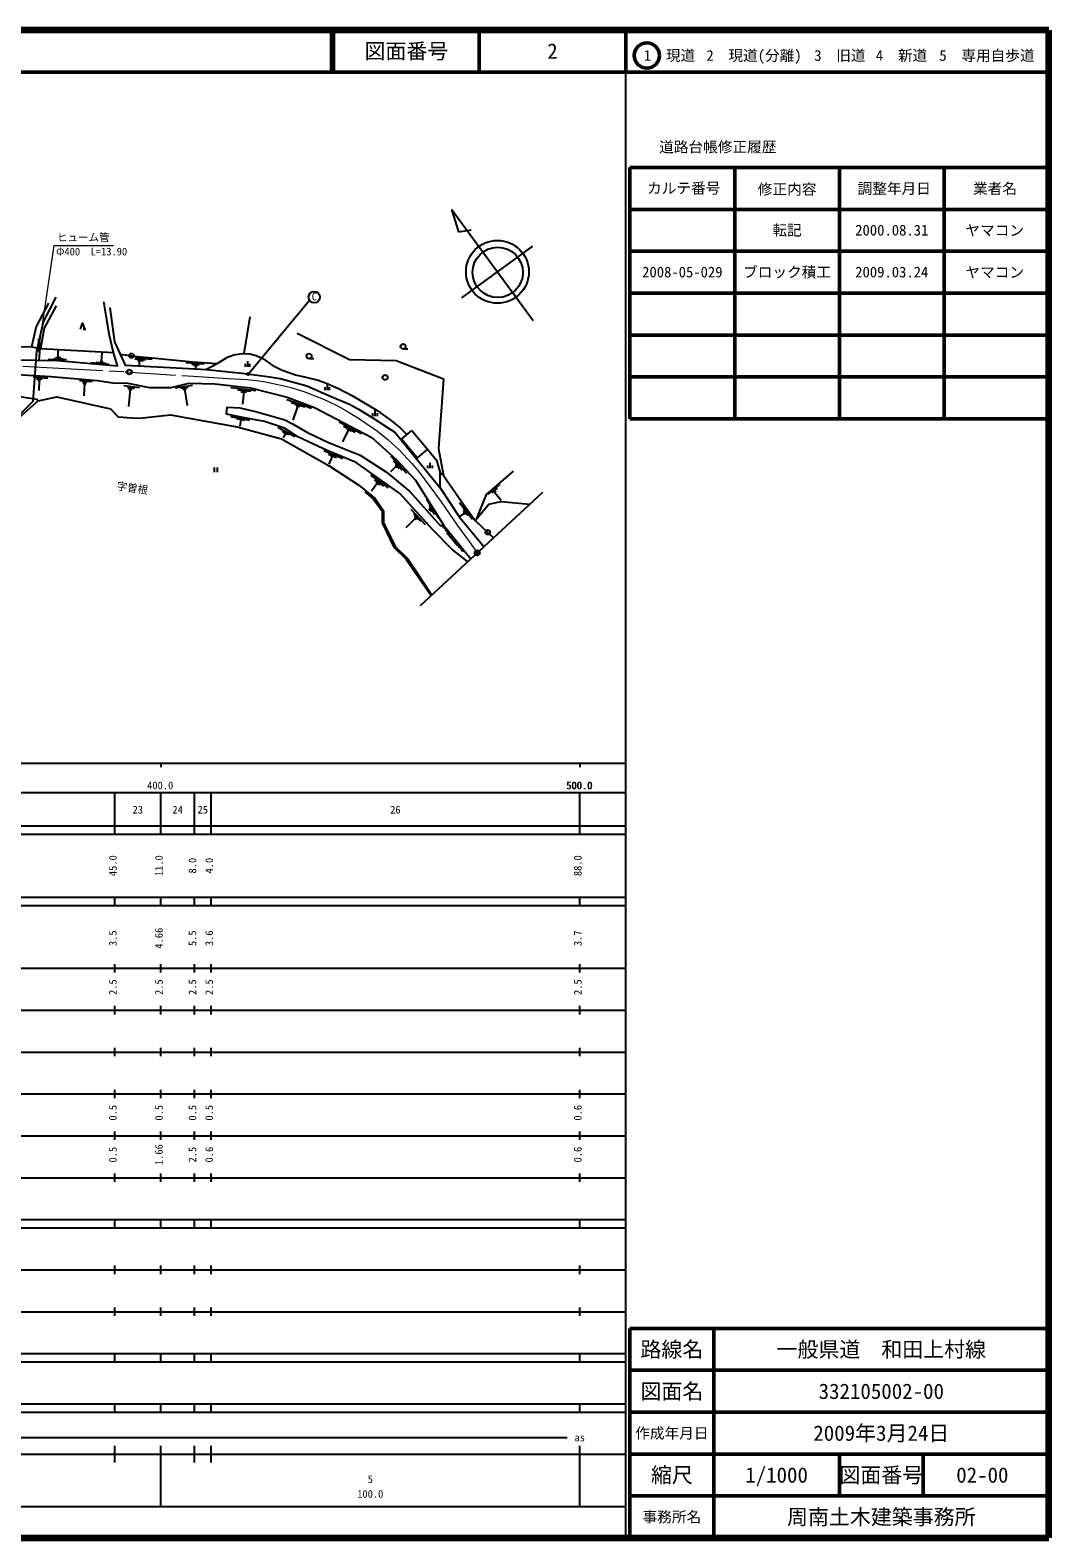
# Model space of a CAD drawing. Units: millimetres, scale not verified. Extents: x 40000 to 680000, y 20000 to 380000.
# Drawn here: x 436796 to 680000, y 20000 to 380000 of the extents above; entities that cross this region are included whole.
import ezdxf
from ezdxf.enums import TextEntityAlignment as Align

# ---------------------------------------------------------------- set-up
doc = ezdxf.new("R2010")
doc.units = ezdxf.units.MM
doc.header["$LTSCALE"] = 1000
doc.header["$PDMODE"] = 32
doc.header["$PDSIZE"] = 500
doc.linetypes.add('CHAIN', pattern=[18.5, 12, -1.5, 3.5, -1.5])
for name, color, linetype, lineweight in [('M-BGD', 7, 'Continuous', 25), ('M-BGD-EXST', 7, 'Continuous', 25), ('M-BMK', 2, 'CHAIN', 13), ('M-BMK-OTRS', 5, 'Continuous', 25), ('M-BMK-SRVR', 3, 'Continuous', 25), ('M-STR-HTXT', 7, 'Continuous', 13), ('M-TTL', 2, 'Continuous', 140), ('M-TTL-BAND', 7, 'Continuous', 25), ('M-TTL-FRAM', 2, 'Continuous', 50), ('M-TTL-LINE', 7, 'Continuous', 50)]:
    doc.layers.add(name, color=color, linetype=linetype, lineweight=lineweight)
for name, color, linetype in [('M-BMK-HTXT', 7, 'Continuous'), ('M-OTRS', 6, 'Continuous'), ('M-TTL-TXT', 7, 'Continuous')]:
    doc.layers.add(name, color=color, linetype=linetype)
doc.styles.add('ＭＳ ゴシック', font='')
doc.styles.get('ＭＳ ゴシック').set_extended_font_data('MS Gothic')

# ---------------------------------------------------------------- blocks, each defined once
blk = doc.blocks.new('open_arrow')
at = {"color": 0, "linetype": 'Continuous', "lineweight": -2}
blk.add_lwpolyline([(7.5, 1.25), (0, 0), (7.5, -1.25)], dxfattribs=at)

msp = doc.modelspace()

# ---------------------------------------------------------------- hatches: boundary and pattern name
at = {"layer": 'M-BGD-EXST'}
msp.add_hatch(color=256, dxfattribs=at).paths.add_polyline_path([(489074, 297885, 1), (488574, 297885, 0.41421), (488824, 297635, 0.41421)])

# ---------------------------------------------------------------- linework, layer by layer
at = {"layer": 'M-BGD'}
for p, q in [((489215, 311520), (487824, 302803)), ((449425, 308581), (450092, 308581)), ((449758, 308581), (449425, 308581)), ((439110, 304012), (438898, 301194)), ((443470, 301815), (443498, 303549)), ((453834, 300881), (453961, 302923)), ((525844, 303884), (526967, 303884)), ((441071, 301420), (445490, 301328)), ((442342, 301615), (444666, 301534)), ((442846, 301832), (444093, 301798)), ((451307, 300639), (455553, 300269)), ((452547, 300758), (454859, 300518)), ((453476, 300881), (454192, 300881)), ((461816, 301487), (464333, 301253)), ((461868, 301761), (465885, 301422)), ((462403, 301148), (463759, 301031)), ((462851, 301110), (462820, 300027)), ((473948, 300624), (478302, 300297)), ((475434, 300237), (477173, 300118)), ((475895, 299925), (476772, 299896)), ((488213, 299627), (488213, 300324)), ((488746, 299627), (488746, 300955)), ((489280, 299627), (489280, 300324)), ((503382, 301564), (504505, 301564)), ((437508, 297197), (440996, 296942)), ((438335, 296776), (439658, 296746)), ((438590, 296446), (439297, 296446)), ((438943, 296446), (438876, 293965)), ((448574, 296384), (451661, 296131)), ((449260, 295982), (450394, 295952)), ((449469, 295639), (450110, 295594)), ((449789, 295616), (449603, 292701)), ((471416, 294577), (475552, 295254)), ((507755, 294060), (507755, 295389)), ((459184, 295125), (462928, 294652)), ((460072, 294637), (461685, 294445)), ((460264, 294267), (461093, 294208)), ((460679, 294238), (460264, 290170)), ((472783, 294519), (474541, 294783)), ((473231, 294221), (474093, 294450)), ((473662, 294335), (474267, 290354)), ((484711, 294651), (490689, 293960)), ((486364, 294144), (489445, 293760)), ((487122, 293671), (488441, 293583)), ((487781, 293627), (487476, 290719)), ((498102, 291821), (503948, 289779)), ((507222, 294060), (507222, 294757)), ((508288, 294060), (508288, 294757)), ((499137, 291109), (502335, 290048)), ((500642, 290122), (499486, 286837)), ((500212, 290545), (501287, 290128)), ((500400, 290209), (500884, 290034)), ((518625, 287859), (518625, 288556)), ((519158, 287859), (519158, 289187)), ((519691, 287859), (519691, 288556)), ((484624, 287758), (489164, 286844)), ((486084, 287237), (487929, 286860)), ((487103, 287028), (486830, 285440)), ((495938, 285204), (499983, 282960)), ((510540, 286472), (515876, 283664)), ((512769, 284626), (511359, 281710)), ((511582, 285477), (514425, 284027)), ((512412, 284799), (513454, 284296)), ((496986, 284277), (498572, 283444)), ((497638, 283585), (497188, 282691)), ((497376, 283766), (497900, 283403)), ((506870, 279622), (511453, 277744)), ((508052, 278789), (509948, 277999)), ((508911, 278216), (508111, 276341)), ((508587, 278330), (509140, 278135)), ((522819, 278328), (526680, 274232)), ((480759, 275604), (480759, 274486)), ((481426, 275604), (481426, 274486)), ((518088, 273745), (522281, 270726)), ((524083, 275810), (522855, 274517)), ((523497, 277137), (525582, 274971)), ((523918, 276285), (524904, 275341)), ((523969, 275936), (524329, 275536)), ((531764, 275390), (531764, 276087)), ((532297, 275390), (532297, 276718)), ((532830, 275390), (532830, 276087)), ((519589, 271655), (518261, 269943)), ((518923, 272626), (521144, 271134)), ((519350, 272077), (520175, 271481)), ((519424, 271793), (519753, 271518)), ((546111, 269217), (549000, 271626)), ((547002, 269511), (548344, 270676)), ((531456, 268002), (534330, 263453)), ((532050, 266601), (533363, 264446)), ((539336, 267203), (542405, 263201)), ((547512, 269540), (548041, 269981)), ((547693, 269691), (549275, 267797)), ((528747, 263406), (526521, 261177)), ((527666, 265622), (531100, 261963)), ((528307, 264529), (529973, 262778)), ((528486, 264040), (529289, 263223)), ((528550, 263618), (528944, 263195)), ((532224, 265632), (531864, 265377)), ((532041, 265910), (532574, 265103)), ((540484, 264732), (539395, 263881)), ((540194, 265107), (540773, 264356)), ((540243, 265672), (541387, 264074))]:
    msp.add_line(p, q, dxfattribs=at)
for points in [[(433523, 301276), (443297, 301127), (457644, 299850), (456707, 303026), (455720, 307106), (454399, 315102)], [(441210, 314812), (438255, 309219), (437150, 304414)], [(443009, 314188), (440140, 308856), (439297, 303974)], [(455780, 313774), (456916, 305543), (459503, 299993), (473197, 299313), (478886, 298965), (487350, 298072), (493441, 297301), (496503, 296814), (500579, 295699), (502846, 295085), (508809, 292469), (513011, 290703), (515161, 289486), (518426, 287479), (521842, 285303), (523890, 283986), (534649, 270728), (539337, 263710), (545145, 256702)], [(448819, 308581), (449288, 310019), (449758, 308581)], [(500515, 307682), (513010, 301353), (524161, 301144), (535458, 296773), (534348, 281306), (534260, 280069), (535453, 273645)], [(430337, 304545), (437150, 304414), (439368, 303959), (443640, 303742), (456707, 303026)], [(458268, 302643), (462370, 302090), (466729, 301660), (475523, 300841), (481445, 300442)], [(478732, 298974), (481445, 300442), (483936, 301940), (485441, 302493), (487401, 302823), (489224, 302736), (490767, 302348), (492329, 301630), (494583, 299979), (496932, 298775), (500161, 297695), (502616, 297104), (505570, 296404), (507346, 295783), (510253, 294491), (513887, 292596), (519616, 289222), (523079, 286749), (525217, 284970), (526749, 283420)], [(476333, 299910), (476285, 299124), (476296, 299304)], [(392765, 279050), (396373, 280383), (399924, 283427), (405898, 290060), (409623, 292860), (416728, 296323), (418963, 296763), (429574, 298044), (441758, 297326), (452847, 296321), (456535, 295808), (460121, 295689), (465237, 294708), (470446, 294687), (474685, 295731), (480846, 295569), (489416, 294615), (498144, 292327), (504688, 289861), (518351, 282769), (524213, 277466), (528775, 272525), (535583, 261752), (541967, 253762)], [(392765, 279050), (394169, 277830), (395297, 278027), (397049, 278617), (400473, 279996), (402665, 282506), (405032, 285033), (408281, 287412), (411255, 289641), (415623, 291881), (418171, 293251), (427589, 293564), (438377, 291919), (438702, 291486), (432554, 286073)], [(438702, 291486), (443136, 292411), (455994, 289599), (457773, 287661), (461066, 287402), (462939, 287338), (470311, 288113), (486206, 285304), (496791, 282392), (508196, 275992), (515244, 271338), (519189, 268196), (521181, 265229), (521160, 262385), (523936, 256680), (527033, 253680), (532715, 245202)], [(541243, 253093), (537465, 256095), (532930, 260654), (525031, 269375), (514598, 276728), (507690, 279670), (503252, 281676), (500568, 282996), (497544, 284998), (492761, 286579), (487557, 287502), (483696, 288324), (483805, 289966), (486845, 289857), (490926, 288899), (497635, 286955), (499461, 286019), (503021, 283910), (508005, 281529), (515572, 278508), (521866, 274434), (527457, 269840), (534708, 261707), (535330, 261739)], [(531660, 279961), (533779, 277307), (534676, 274282)], [(534649, 270728), (534676, 274282), (535453, 273645), (540473, 266418), (543030, 262934), (547426, 258813)], [(552146, 274661), (545653, 269165), (543387, 263356)], [(516679, 269741), (518625, 268164), (520823, 265262), (520857, 262343), (523628, 256584), (526502, 253775), (532525, 245027)], [(543030, 262934), (546317, 266819), (549158, 267416), (556069, 266808)]]:
    msp.add_lwpolyline(points, dxfattribs=at)
msp.add_lwpolyline([(527949, 284419), (531660, 279961), (529155, 277876), (525466, 282352)], close=True, dxfattribs=at)
for centre, radius in [((460967, 302279), 550), ((503382, 302164), 600), ((525844, 304484), 600), ((521550, 297080), 600), ((546046, 260107), 550)]:
    msp.add_circle(centre, radius, dxfattribs=at)
for centre, start, end in [((535823, 261631), 138.16464, 295.82283), ((536429, 260851), 139.7937, 297.45189), ((539544, 256952), 139.7937, 297.45189), ((540162, 256178), 139.7937, 297.45189)]:
    msp.add_arc(centre, 505, start, end, dxfattribs=at)
at = {"layer": 'M-BGD-EXST'}
for p, q in [((488824, 297885), (503504, 315489)), ((536661, 260403), (536291, 260067)), ((536291, 260067), (538785, 256944)), ((536911, 260090), (536538, 259757)), ((537660, 259153), (537287, 258819)), ((538409, 258215), (538036, 257882)), ((539158, 257278), (538785, 256944))]:
    msp.add_line(p, q, dxfattribs=at)
for centre, radius in [((504625, 316242), 1350), ((488824, 297885), 250)]:
    msp.add_circle(centre, radius, dxfattribs=at)
at = {"layer": 'M-BMK'}
msp.add_lwpolyline([(435078, 299799), (442172, 299395), (459517, 298436), (475806, 297354), (484062, 296841), (488631, 296581), (490857, 296337), (492961, 295989), (495201, 295573), (498776, 294755), (502104, 293705), (506455, 292054), (508054, 291362), (510366, 290213), (512721, 288864), (515665, 287026), (519741, 284240), (522229, 282183), (524855, 279764), (527800, 276637), (529520, 274662), (534905, 267410), (538733, 261841), (541569, 257909), (543521, 255200)], dxfattribs=at)
at = {"layer": 'M-BMK-OTRS'}
msp.add_line((529962, 242655), (559184, 269690), dxfattribs=at)
msp.add_lwpolyline([(425516, 272905), (428374, 282252), (437477, 291386), (438429, 303312), (439991, 310365), (443027, 316276)], dxfattribs=at)
at = {"layer": 'M-BMK-SRVR'}
for p, q in [((556877, 310557), (537377, 337216)), ((537377, 337216), (539091, 331814)), ((539091, 331814), (542050, 332311)), ((539842, 316061), (556792, 328459))]:
    msp.add_line(p, q, dxfattribs=at)
for centre, radius in [((548351, 322285), 7500), ((548437, 322153), 6000), ((460468, 298373), 600), ((543521, 255200), 600)]:
    msp.add_circle(centre, radius, dxfattribs=at)
at = {"layer": 'M-OTRS'}
msp.add_point((543432, 255127), dxfattribs=at)
at = {"layer": 'M-STR-HTXT'}
msp.add_lwpolyline([(438807, 303281), (442499, 328566), (456731, 328566)], dxfattribs=at)
at = {"layer": 'M-TTL'}
for p, q in [((680000, 380000), (40000, 380000)), ((680000, 20000), (680000, 380000)), ((40000, 20000), (680000, 20000))]:
    msp.add_line(p, q, dxfattribs=at)
at = {"layer": 'M-TTL-BAND'}
for p, q in [((579000, 20000), (579000, 370000)), ((40000, 205000), (579000, 205000)), ((468000, 205000), (468000, 204000)), ((568000, 205000), (568000, 204000)), ((68000, 198000), (579000, 198000)), ((457000, 188000), (457000, 198000)), ((468000, 188000), (468000, 198000)), ((476000, 188000), (476000, 198000)), ((480000, 188000), (480000, 198000)), ((568000, 188000), (568000, 198000)), ((40000, 190000), (579000, 190000)), ((40000, 188000), (579000, 188000)), ((40000, 173000), (579000, 173000)), ((457000, 171000), (457000, 173000)), ((468000, 171000), (468000, 173000)), ((476000, 171000), (476000, 173000)), ((480000, 171000), (480000, 173000)), ((568000, 171000), (568000, 173000)), ((40000, 171000), (579000, 171000)), ((40000, 156000), (579000, 156000)), ((457000, 155000), (457000, 157000)), ((468000, 155000), (468000, 157000)), ((476000, 155000), (476000, 157000)), ((480000, 155000), (480000, 157000)), ((568000, 155000), (568000, 157000)), ((46000, 146000), (579000, 146000)), ((457000, 145000), (457000, 147000)), ((468000, 145000), (468000, 147000)), ((476000, 145000), (476000, 147000)), ((480000, 145000), (480000, 147000)), ((568000, 145000), (568000, 147000)), ((457000, 135000), (457000, 137000)), ((468000, 135000), (468000, 137000)), ((476000, 135000), (476000, 137000)), ((480000, 135000), (480000, 137000)), ((568000, 135000), (568000, 137000)), ((52000, 136000), (579000, 136000)), ((46000, 126000), (579000, 126000)), ((457000, 125000), (457000, 127000)), ((468000, 125000), (468000, 127000)), ((476000, 125000), (476000, 127000)), ((480000, 125000), (480000, 127000)), ((568000, 125000), (568000, 127000)), ((52000, 116000), (579000, 116000)), ((457000, 115000), (457000, 117000)), ((468000, 115000), (468000, 117000)), ((476000, 115000), (476000, 117000)), ((480000, 115000), (480000, 117000)), ((568000, 115000), (568000, 117000)), ((46000, 106000), (579000, 106000)), ((457000, 105000), (457000, 107000)), ((468000, 105000), (468000, 107000)), ((476000, 105000), (476000, 107000)), ((480000, 105000), (480000, 107000)), ((568000, 105000), (568000, 107000)), ((40000, 96000), (579000, 96000)), ((40000, 94000), (579000, 94000)), ((457000, 94000), (457000, 96000)), ((468000, 94000), (468000, 96000)), ((476000, 94000), (476000, 96000)), ((480000, 94000), (480000, 96000)), ((568000, 94000), (568000, 96000)), ((49000, 84000), (579000, 84000)), ((457000, 83000), (457000, 85000)), ((468000, 83000), (468000, 85000)), ((476000, 83000), (476000, 85000)), ((480000, 83000), (480000, 85000)), ((568000, 83000), (568000, 85000)), ((40000, 74000), (579000, 74000)), ((457000, 73000), (457000, 75000)), ((468000, 73000), (468000, 75000)), ((476000, 73000), (476000, 75000)), ((480000, 73000), (480000, 75000)), ((568000, 73000), (568000, 75000)), ((40000, 64000), (579000, 64000)), ((40000, 62000), (579000, 62000)), ((457000, 62000), (457000, 64000)), ((468000, 62000), (468000, 64000)), ((476000, 62000), (476000, 64000)), ((480000, 62000), (480000, 64000)), ((568000, 62000), (568000, 64000)), ((40000, 52000), (579000, 52000)), ((457000, 50000), (457000, 52000)), ((468000, 50000), (468000, 52000)), ((476000, 50000), (476000, 52000)), ((480000, 50000), (480000, 52000)), ((568000, 50000), (568000, 52000)), ((40000, 50000), (579000, 50000)), ((71000, 44000), (565000, 44000)), ((40000, 40000), (579000, 40000)), ((457000, 38000), (457000, 42000)), ((468000, 27500), (468000, 42000)), ((476000, 38000), (476000, 42000)), ((480000, 38000), (480000, 42000)), ((568000, 27500), (568000, 42000)), ((68000, 27500), (579000, 27500))]:
    msp.add_line(p, q, dxfattribs=at)
at = {"layer": 'M-TTL-FRAM'}
for p, q in [((580000, 347197), (580000, 287197)), ((580000, 347197), (680000, 347197)), ((580000, 287197), (680000, 287197)), ((680000, 70000), (580000, 70000)), ((580000, 70000), (580000, 20000))]:
    msp.add_line(p, q, dxfattribs=at)
at = {"layer": 'M-TTL-LINE'}
for p, q in [((508747, 380000), (508747, 370000)), ((509247, 380000), (509247, 370000)), ((543997, 380000), (543997, 370000)), ((579000, 380000), (579000, 370000)), ((40000, 370000), (680000, 370000)), ((605000, 347197), (605000, 287197)), ((630000, 347197), (630000, 287197)), ((655000, 347197), (655000, 287197)), ((580000, 337197), (680000, 337197)), ((580000, 327197), (680000, 327197)), ((580000, 317197), (680000, 317197)), ((580000, 307197), (680000, 307197)), ((580000, 297197), (680000, 297197)), ((600000, 70000), (600000, 20000)), ((680000, 60000), (580000, 60000)), ((680000, 50000), (580000, 50000)), ((680000, 40000), (580000, 40000)), ((630000, 40000), (630000, 30000)), ((650000, 40000), (650000, 30000)), ((680000, 30000), (580000, 30000))]:
    msp.add_line(p, q, dxfattribs=at)
msp.add_circle((584031, 373958), 3000, dxfattribs=at)

# ---------------------------------------------------------------- block references
at = {"layer": 'M-STR-HTXT', "xscale": 400, "yscale": 400, "rotation": 81.7}
msp.add_blockref('open_arrow', (438807, 303281), dxfattribs=at)

# ---------------------------------------------------------------- texts
at = {"layer": 'M-BGD-EXST', "style": 'ＭＳ ゴシック'}
msp.add_text('C', height=1833, rotation=358.508, dxfattribs=at).set_placement((503969, 314949), align=Align.BOTTOM_LEFT)
at = {"layer": 'M-BMK-HTXT', "style": 'ＭＳ ゴシック'}
msp.add_text('字曽根', height=1833, rotation=351.607, dxfattribs=at).set_placement((457286, 269765), align=Align.BOTTOM_LEFT)
at = {"layer": 'M-STR-HTXT', "style": 'ＭＳ ゴシック'}
for s, p in [('ヒューム管', (443231, 329066)), ('Φ400\u3000L=13.90', (442986, 325667))]:
    msp.add_text(s, height=1833, dxfattribs=at).set_placement(p, align=Align.BOTTOM_LEFT)
at = {"layer": 'M-TTL-BAND', "style": 'ＭＳ ゴシック'}
for s, p in [('400.0', (467844, 198195)), ('500.0', (567844, 198195)), ('500.0', (568000, 198195)), ('23', (462500, 192405)), ('24', (472000, 192405)), ('25', (478000, 192405)), ('26', (524000, 192405)), ('as', (568000, 42500)), ('5', (518000, 32523)), ('100.0', (518000, 29033))]:
    msp.add_text(s, height=1833, dxfattribs=at).set_placement(p, align=Align.BOTTOM_CENTER)
for s, p in [('45.0', (458000, 180500)), ('11.0', (469000, 180500)), ('8.0', (477000, 180500)), ('4.0', (481000, 180500)), ('88.0', (569000, 180500)), ('3.5', (458000, 163174)), ('4.66', (469000, 163174)), ('5.5', (477000, 163174)), ('3.6', (481000, 163174)), ('3.7', (569000, 163174)), ('2.5', (458000, 151500)), ('2.5', (469000, 151500)), ('2.5', (477000, 151500)), ('2.5', (481000, 151500)), ('2.5', (569000, 151500)), ('0.5', (458000, 121500)), ('0.5', (469000, 121500)), ('0.5', (477000, 121500)), ('0.5', (481000, 121500)), ('0.6', (569000, 121500)), ('0.5', (458000, 111500)), ('1.66', (469000, 111500)), ('2.5', (477000, 111500)), ('0.6', (481000, 111500)), ('0.6', (569000, 111500))]:
    msp.add_text(s, height=1833, rotation=90, dxfattribs=at).set_placement(p, align=Align.BOTTOM_CENTER)
at = {"layer": 'M-TTL-TXT', "style": 'ＭＳ ゴシック'}
for s, height, p in [('図面番号', 3666, (526622, 375000)), ('2', 3666, (561497, 375000)), ('1\u3000現道', 2566, (589448, 373958)), ('2\u3000現道(分離)', 2566, (609619, 373958)), ('3\u3000旧道', 2566, (630121, 373958)), ('4\u3000新道', 2566, (644824, 373958)), ('5\u3000専用自歩道', 2566, (665228, 373958)), ('道路台帳修正履歴', 2566, (600968, 352113)), ('カルテ番号', 2566, (592839, 342277)), ('修正内容', 2566, (617509, 342023)), ('調整年月日', 2566, (643089, 342197)), ('業者名', 2566, (667134, 342197)), ('転記', 2566, (617500, 332245)), ('2000.08.31', 2566, (642500, 332245)), ('ヤマコン', 2566, (667077, 332189)), ('2008-05-029', 2566, (592500, 322245)), ('ブロック積工', 2566, (617500, 322245)), ('2009.03.24', 2566, (642500, 322245)), ('ヤマコン', 2566, (667077, 322189)), ('路線名', 3666, (590000, 65000)), ('路線名', 3666, (590000, 65000)), ('一般県道\u3000和田上村線', 3666, (640000, 65000)), ('図面名', 3666, (590000, 55000)), ('図面名', 3666, (590000, 55000)), ('332105002-00', 3666, (640000, 55000)), ('2009年3月24日', 3666, (640000, 45000)), ('作成年月日', 2566, (590000, 45000)), ('作成年月日', 2566, (590000, 45000)), ('縮尺', 3666, (590000, 35000)), ('縮尺', 3666, (590000, 35000)), ('1/1000', 3666, (615000, 35000)), ('図面番号', 3666, (640000, 35000)), ('図面番号', 3666, (640000, 35000)), ('02-00', 3666, (664125, 35000)), ('事務所名', 2566, (590000, 25000)), ('事務所名', 2566, (590000, 25000)), ('周南土木建築事務所', 3666, (640000, 25000))]:
    msp.add_text(s, height=height, dxfattribs=at).set_placement(p, align=Align.MIDDLE_CENTER)

doc.saveas('drawing.dxf')
